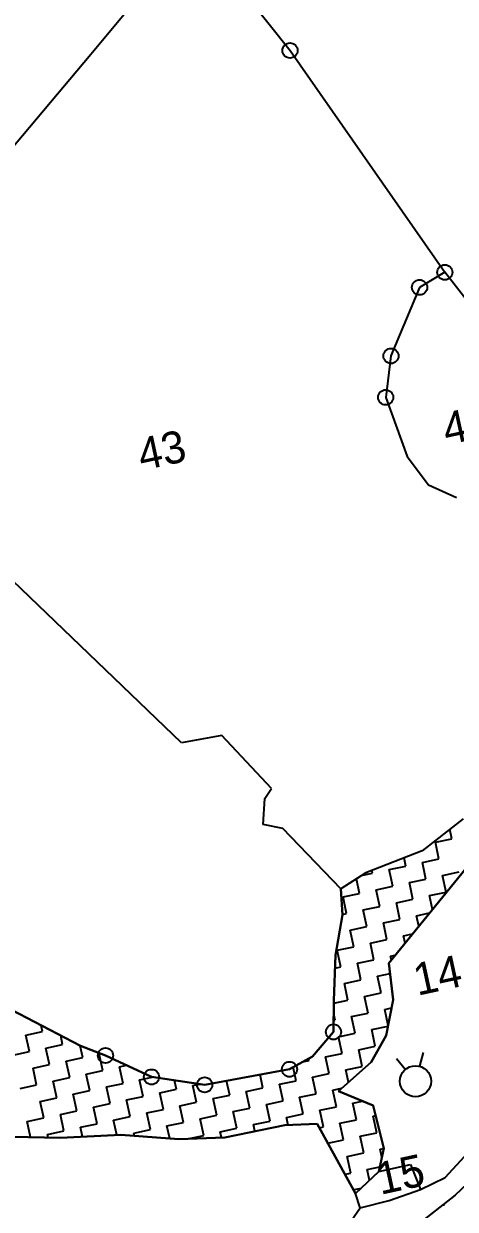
# Model space of a CAD drawing. Header units: metres. Extents: x 328584 to 331613, y 1804654 to 1807240.
# Drawn here: x 329755 to 329991, y 1805164 to 1805815 of the extents above; entities that cross this region are included whole.
import ezdxf

# ---------------------------------------------------------------- set-up
doc = ezdxf.new("R2010")
doc.units = ezdxf.units.M
for name, color, linetype in [('POLY_HATCH', 12, 'Continuous'), ('POLY_PARCEL', 6, 'Continuous'), ('POLY_WATER', 4, 'Continuous'), ('TEXT_PARCEL', 7, 'Continuous')]:
    doc.layers.add(name, color=color, linetype=linetype)
doc.styles.add('TEXT_MAP', font='', dxfattribs={"height": 0.5})
doc.styles.get('TEXT_MAP').set_extended_font_data('Kruti Dev 050')

msp = doc.modelspace()

# ---------------------------------------------------------------- linework, layer by layer
for points in [[(329959.04, 1805247.16), (329964, 1805241.16)], [(329973.69, 1805250.33), (329971.65, 1805242.82)]]:
    msp.add_lwpolyline(points)
for centre, radius in [((329900.6, 1805799.82), 4.16), ((329985.5, 1805678.21), 4.16), ((329971.66, 1805669.94), 4.16), ((329955.96, 1805632.35), 4.16), ((329953.07, 1805609.65), 4.16), ((329924.46, 1805261.68), 4.16), ((329799.4, 1805248.72), 4.16), ((329900.29, 1805241.19), 4.16), ((329824.66, 1805236.97), 4.16), ((329969.42, 1805234.61), 8.51), ((329853.8, 1805232.7), 4.16)]:
    msp.add_circle(centre, radius)
at = {"layer": 'POLY_HATCH'}
for p, q in [((329995.58, 1805378.48), (329973.11, 1805360.99)), ((329973.11, 1805360.99), (329942.17, 1805348.96)), ((329942.17, 1805348.96), (329928.52, 1805340.18)), ((329954.8, 1805299.45), (329997.15, 1805351.43)), ((329928.52, 1805340.18), (329929.4, 1805325.97)), ((329929.4, 1805325.97), (329925.54, 1805303.79)), ((329925.54, 1805303.79), (329924.64, 1805278.94)), ((329957.16, 1805279.22), (329954.8, 1805299.45)), ((329785.72, 1805253.98), (329728.63, 1805283.69)), ((329924.64, 1805278.94), (329924.46, 1805261.68)), ((329953.35, 1805259.66), (329957.16, 1805279.22)), ((329924.46, 1805261.68), (329912.87, 1805248.22)), ((329945.1, 1805245.16), (329953.35, 1805259.66)), ((329799.4, 1805248.72), (329785.72, 1805253.98)), ((329824.66, 1805236.97), (329799.4, 1805248.72)), ((329912.87, 1805248.22), (329900.29, 1805241.19)), ((329927.11, 1805229.22), (329945.1, 1805245.16)), ((329900.29, 1805241.19), (329853.8, 1805232.7)), ((329853.8, 1805232.7), (329824.66, 1805236.97)), ((329946.24, 1805221.31), (329927.11, 1805229.22)), ((329952, 1805197.8), (329946.24, 1805221.31)), ((329864.81, 1805203.84), (329897.72, 1805210.51)), ((329897.72, 1805210.51), (329915.57, 1805211.33)), ((329915.57, 1805211.33), (329936.58, 1805173.06)), ((329737.57, 1805204.38), (329774.78, 1805203.52)), ((329774.78, 1805203.52), (329807.84, 1805205.32)), ((329807.84, 1805205.32), (329839.6, 1805202.84)), ((329839.6, 1805202.84), (329864.81, 1805203.84)), ((329949.37, 1805185.19), (329952, 1805197.8)), ((329936.58, 1805173.06), (329949.37, 1805185.19)), ((330004.1, 1805184.36), (329991.13, 1805172.2)), ((329991.13, 1805172.2), (329969.26, 1805155.01))]:
    msp.add_line(p, q, dxfattribs=at)
at = {"layer": 'POLY_HATCH', "linetype": 'Continuous'}
for p, q in [((329989.4, 1805367.64), (329988.28, 1805372.8)), ((329980.3, 1805365.68), (329989.4, 1805367.64)), ((329982.27, 1805356.58), (329980.3, 1805365.68)), ((329964.09, 1805352.65), (329963.12, 1805357.11)), ((329973.18, 1805354.62), (329982.27, 1805356.58)), ((329939.71, 1805347.38), (329945.9, 1805348.72)), ((329945.9, 1805348.72), (329945.56, 1805350.28)), ((329954.99, 1805350.68), (329964.09, 1805352.65)), ((329956.96, 1805341.59), (329954.99, 1805350.68)), ((329975.15, 1805345.52), (329973.18, 1805354.62)), ((329984.24, 1805347.49), (329993.33, 1805349.46)), ((329938.78, 1805337.66), (329937.04, 1805345.66)), ((329966.05, 1805343.56), (329975.15, 1805345.52)), ((329968.02, 1805334.47), (329966.05, 1805343.56)), ((329986.21, 1805338.4), (329984.24, 1805347.49)), ((329929.68, 1805335.69), (329938.78, 1805337.66)), ((329931.65, 1805326.6), (329929.68, 1805335.69)), ((329947.87, 1805339.62), (329956.96, 1805341.59)), ((329949.84, 1805330.53), (329947.87, 1805339.62)), ((329977.11, 1805336.43), (329986.21, 1805338.4)), ((329978.75, 1805328.85), (329977.11, 1805336.43)), ((329940.74, 1805328.56), (329949.84, 1805330.53)), ((329958.93, 1805332.5), (329968.02, 1805334.47)), ((329960.9, 1805323.41), (329958.93, 1805332.5)), ((329929.39, 1805326.11), (329931.65, 1805326.6)), ((329942.71, 1805319.47), (329940.74, 1805328.56)), ((329951.8, 1805321.44), (329960.9, 1805323.41)), ((329969.99, 1805325.37), (329977.19, 1805326.93)), ((329971.23, 1805319.62), (329969.99, 1805325.37)), ((329933.62, 1805317.5), (329942.71, 1805319.47)), ((329935.58, 1805308.41), (329933.62, 1805317.5)), ((329953.77, 1805312.35), (329951.8, 1805321.44)), ((329944.68, 1805310.38), (329953.77, 1805312.35)), ((329946.64, 1805301.29), (329944.68, 1805310.38)), ((329962.86, 1805314.31), (329967.77, 1805315.38)), ((329963.71, 1805310.39), (329962.86, 1805314.31)), ((329926.49, 1805306.45), (329935.58, 1805308.41)), ((329928.46, 1805297.35), (329926.49, 1805306.45)), ((329955.74, 1805303.25), (329958.36, 1805303.82)), ((329956.19, 1805301.16), (329955.74, 1805303.25)), ((329925.28, 1805296.66), (329928.46, 1805297.35)), ((329937.55, 1805299.32), (329946.64, 1805301.29)), ((329939.52, 1805290.23), (329937.55, 1805299.32)), ((329930.43, 1805288.26), (329939.52, 1805290.23)), ((329948.61, 1805292.19), (329955.47, 1805293.68)), ((329950.58, 1805283.1), (329948.61, 1805292.19)), ((329932.39, 1805279.17), (329930.43, 1805288.26)), ((329924.63, 1805277.49), (329932.39, 1805279.17)), ((329941.49, 1805281.13), (329950.58, 1805283.1)), ((329943.45, 1805272.04), (329941.49, 1805281.13)), ((329925.27, 1805268.11), (329924.56, 1805271.37)), ((329934.36, 1805270.08), (329943.45, 1805272.04)), ((329952.55, 1805274.01), (329956.31, 1805274.82)), ((329954.44, 1805265.24), (329952.55, 1805274.01)), ((329764.79, 1805261.95), (329764.08, 1805265.24)), ((329924.52, 1805267.95), (329925.27, 1805268.11)), ((329936.33, 1805260.98), (329934.36, 1805270.08)), ((329945.42, 1805262.95), (329954.37, 1805264.89)), ((329755.7, 1805259.98), (329764.79, 1805261.95)), ((329757.67, 1805250.89), (329755.7, 1805259.98)), ((329775.85, 1805254.82), (329774.81, 1805259.66)), ((329927.23, 1805259.02), (329936.33, 1805260.98)), ((329929.2, 1805249.92), (329927.23, 1805259.02)), ((329947.39, 1805253.86), (329945.42, 1805262.95)), ((329766.76, 1805252.85), (329775.85, 1805254.82)), ((329768.73, 1805243.76), (329766.76, 1805252.85)), ((329786.91, 1805247.7), (329785.53, 1805254.08)), ((329938.29, 1805251.89), (329947.39, 1805253.86)), ((329940.26, 1805242.8), (329938.29, 1805251.89)), ((329748.58, 1805248.92), (329757.67, 1805250.89)), ((329777.82, 1805245.73), (329786.91, 1805247.7)), ((329779.79, 1805236.64), (329777.82, 1805245.73)), ((329796.01, 1805249.66), (329796.61, 1805249.79)), ((329797.97, 1805240.57), (329796.01, 1805249.66)), ((329907.53, 1805245.23), (329911.02, 1805245.99)), ((329911.02, 1805245.99), (329910.79, 1805247.05)), ((329920.11, 1805247.96), (329929.2, 1805249.92)), ((329922.08, 1805238.86), (329920.11, 1805247.96)), ((329759.64, 1805241.79), (329768.73, 1805243.76)), ((329761.6, 1805232.7), (329759.64, 1805241.79)), ((329788.88, 1805238.6), (329797.97, 1805240.57)), ((329790.85, 1805229.51), (329788.88, 1805238.6)), ((329807.06, 1805242.54), (329810.9, 1805243.37)), ((329809.03, 1805233.44), (329807.06, 1805242.54)), ((329885.71, 1805231), (329884.14, 1805238.24)), ((329903.89, 1805234.93), (329902.29, 1805242.31)), ((329912.98, 1805236.9), (329922.08, 1805238.86)), ((329931.17, 1805240.83), (329940.26, 1805242.8)), ((329932.62, 1805234.1), (329931.17, 1805240.83)), ((329752.51, 1805230.73), (329761.6, 1805232.7)), ((329770.69, 1805234.67), (329779.79, 1805236.64)), ((329772.66, 1805225.58), (329770.69, 1805234.67)), ((329799.94, 1805231.48), (329809.03, 1805233.44)), ((329801.91, 1805222.38), (329799.94, 1805231.48)), ((329818.12, 1805235.41), (329825.05, 1805236.91)), ((329820.09, 1805226.32), (329818.12, 1805235.41)), ((329838.28, 1805230.25), (329837.22, 1805235.13)), ((329847.37, 1805232.22), (329851.3, 1805233.07)), ((329849.34, 1805223.13), (329847.37, 1805232.22)), ((329867.52, 1805227.06), (329865.83, 1805234.9)), ((329894.8, 1805232.96), (329903.89, 1805234.93)), ((329896.77, 1805223.87), (329894.8, 1805232.96)), ((329914.95, 1805227.8), (329912.98, 1805236.9)), ((329763.57, 1805223.61), (329772.66, 1805225.58)), ((329781.75, 1805227.54), (329790.85, 1805229.51)), ((329783.72, 1805218.45), (329781.75, 1805227.54)), ((329811, 1805224.35), (329820.09, 1805226.32)), ((329829.18, 1805228.29), (329838.28, 1805230.25)), ((329831.15, 1805219.19), (329829.18, 1805228.29)), ((329858.43, 1805225.09), (329867.52, 1805227.06)), ((329860.4, 1805216), (329858.43, 1805225.09)), ((329876.61, 1805229.03), (329885.71, 1805231)), ((329878.58, 1805219.94), (329876.61, 1805229.03)), ((329905.86, 1805225.84), (329914.95, 1805227.8)), ((329907.83, 1805216.74), (329905.86, 1805225.84)), ((329924.04, 1805229.77), (329928.92, 1805230.83)), ((329926.01, 1805220.68), (329924.04, 1805229.77)), ((329765.54, 1805214.52), (329763.57, 1805223.61)), ((329774.63, 1805216.48), (329783.72, 1805218.45)), ((329792.81, 1805220.42), (329801.91, 1805222.38)), ((329794.78, 1805211.32), (329792.81, 1805220.42)), ((329812.97, 1805215.26), (329811, 1805224.35)), ((329822.06, 1805217.23), (329831.15, 1805219.19)), ((329840.24, 1805221.16), (329849.34, 1805223.13)), ((329842.21, 1805212.07), (329840.24, 1805221.16)), ((329869.49, 1805217.97), (329878.58, 1805219.94)), ((329887.67, 1805221.9), (329896.77, 1805223.87)), ((329889.64, 1805212.81), (329887.67, 1805221.9)), ((329916.92, 1805218.71), (329926.01, 1805220.68)), ((329918.88, 1805209.62), (329916.92, 1805218.71)), ((329935.1, 1805222.65), (329940.3, 1805223.77)), ((329937.07, 1805213.55), (329935.1, 1805222.65)), ((329756.44, 1805212.55), (329765.54, 1805214.52)), ((329758.32, 1805203.9), (329756.44, 1805212.55)), ((329776.6, 1805207.39), (329774.63, 1805216.48)), ((329803.87, 1805213.29), (329812.97, 1805215.26)), ((329805.62, 1805205.2), (329803.87, 1805213.29)), ((329824.03, 1805208.13), (329822.06, 1805217.23)), ((329833.12, 1805210.1), (329842.21, 1805212.07)), ((329851.3, 1805214.03), (329860.4, 1805216)), ((329853.27, 1805204.94), (329851.3, 1805214.03)), ((329871.46, 1805208.88), (329869.49, 1805217.97)), ((329880.55, 1805210.84), (329889.64, 1805212.81)), ((329898.73, 1805214.78), (329907.83, 1805216.74)), ((329899.64, 1805210.6), (329898.73, 1805214.78)), ((329927.98, 1805211.59), (329937.07, 1805213.55)), ((329946.16, 1805215.52), (329947.58, 1805215.83)), ((329948.13, 1805206.43), (329946.16, 1805215.52)), ((329767.5, 1805205.42), (329776.6, 1805207.39)), ((329767.88, 1805203.68), (329767.5, 1805205.42)), ((329785.69, 1805209.36), (329794.78, 1805211.32)), ((329786.81, 1805204.17), (329785.69, 1805209.36)), ((329814.93, 1805206.17), (329824.03, 1805208.13)), ((329815.24, 1805204.75), (329814.93, 1805206.17)), ((329834.6, 1805203.23), (329833.12, 1805210.1)), ((329862.36, 1805206.91), (329871.46, 1805208.88)), ((329863.04, 1805203.77), (329862.36, 1805206.91)), ((329881.34, 1805207.19), (329880.55, 1805210.84)), ((329916.76, 1805209.16), (329918.88, 1805209.62)), ((329929.94, 1805202.49), (329927.98, 1805211.59)), ((329939.04, 1805204.46), (329948.13, 1805206.43)), ((329844.43, 1805203.03), (329853.27, 1805204.94)), ((329921.43, 1805200.65), (329929.94, 1805202.49)), ((329941, 1805195.37), (329939.04, 1805204.46)), ((329931.91, 1805193.4), (329941, 1805195.37)), ((329933.88, 1805184.31), (329931.91, 1805193.4)), ((329950.1, 1805197.33), (329951.98, 1805197.74)), ((329951.01, 1805193.09), (329950.1, 1805197.33)), ((329942.97, 1805186.28), (329949.91, 1805187.78)), ((329944.26, 1805180.34), (329942.97, 1805186.28)), ((329930.77, 1805183.64), (329933.88, 1805184.31)), ((329935.85, 1805175.22), (329939.75, 1805176.06)), ((329936.14, 1805173.86), (329935.85, 1805175.22)), ((329984, 1805166.6), (329985.24, 1805166.87)), ((329985.24, 1805166.87), (329985.11, 1805167.47))]:
    msp.add_line(p, q, dxfattribs=at)
at = {"layer": 'POLY_PARCEL'}
for p, q in [((329791.28, 1805797.92), (329848.07, 1805865.96)), ((329848.07, 1805865.96), (329900.6, 1805799.82)), ((329679.06, 1805664.41), (329791.28, 1805797.92)), ((329900.6, 1805799.82), (329985.5, 1805678.21)), ((329985.5, 1805678.21), (329971.66, 1805669.94)), ((330044.38, 1805602.2), (329985.5, 1805678.21)), ((329971.66, 1805669.94), (329955.96, 1805632.35)), ((329955.96, 1805632.35), (329953.07, 1805609.65)), ((329953.07, 1805609.65), (329964.87, 1805577.14)), ((329841.11, 1805420.12), (329645.64, 1805607.76)), ((329964.87, 1805577.14), (329976.48, 1805561.72)), ((329976.48, 1805561.72), (329991.87, 1805554.66)), ((329863.16, 1805424.17), (329841.11, 1805420.12)), ((329890.44, 1805395.25), (329863.16, 1805424.17)), ((329886.82, 1805389.64), (329890.44, 1805395.25)), ((329885.96, 1805375.35), (329886.82, 1805389.64)), ((329896.61, 1805373.14), (329885.96, 1805375.35)), ((329995.58, 1805378.48), (329973.11, 1805360.99)), ((329928.52, 1805340.18), (329896.61, 1805373.14)), ((329973.11, 1805360.99), (329942.17, 1805348.96)), ((329942.17, 1805348.96), (329928.52, 1805340.18)), ((329997.15, 1805351.43), (329954.8, 1805299.45)), ((329929.4, 1805325.97), (329928.52, 1805340.18)), ((329925.54, 1805303.79), (329929.4, 1805325.97)), ((329924.64, 1805278.94), (329925.54, 1805303.79)), ((329954.8, 1805299.45), (329957.16, 1805279.22)), ((329728.63, 1805283.69), (329785.72, 1805253.98)), ((329924.46, 1805261.68), (329924.64, 1805278.94)), ((329957.16, 1805279.22), (329953.35, 1805259.66)), ((329912.87, 1805248.22), (329924.46, 1805261.68)), ((329953.35, 1805259.66), (329945.1, 1805245.16)), ((329785.72, 1805253.98), (329799.4, 1805248.72)), ((329799.4, 1805248.72), (329824.66, 1805236.97)), ((329900.29, 1805241.19), (329912.87, 1805248.22)), ((329945.1, 1805245.16), (329927.11, 1805229.22)), ((329853.8, 1805232.7), (329900.29, 1805241.19)), ((329824.66, 1805236.97), (329853.8, 1805232.7)), ((329927.11, 1805229.22), (329946.24, 1805221.31)), ((329946.24, 1805221.31), (329952, 1805197.8)), ((329897.72, 1805210.51), (329864.81, 1805203.84)), ((329915.57, 1805211.33), (329897.72, 1805210.51)), ((329936.58, 1805173.06), (329915.57, 1805211.33)), ((329774.78, 1805203.52), (329737.57, 1805204.38)), ((329807.84, 1805205.32), (329774.78, 1805203.52)), ((329839.6, 1805202.84), (329807.84, 1805205.32)), ((329864.81, 1805203.84), (329839.6, 1805202.84)), ((329952, 1805197.8), (329949.37, 1805185.19)), ((329949.37, 1805185.19), (329966.7, 1805188.94)), ((329966.7, 1805188.94), (329972.2, 1805175.27)), ((329949.37, 1805185.19), (329936.58, 1805173.06)), ((329939.14, 1805165.13), (329936.58, 1805173.06))]:
    msp.add_line(p, q, dxfattribs=at)
at = {"layer": 'POLY_WATER'}
for p, q in [((329985.73, 1805181.77), (330002.62, 1805200.35)), ((329972.2, 1805175.27), (329985.73, 1805181.77)), ((330004.1, 1805184.36), (329991.13, 1805172.2)), ((329955, 1805169.16), (329972.2, 1805175.27)), ((329939.14, 1805165.13), (329955, 1805169.16)), ((329991.13, 1805172.2), (329969.26, 1805155.01)), ((329927.26, 1805148.24), (329939.14, 1805165.13))]:
    msp.add_line(p, q, dxfattribs=at)

# ---------------------------------------------------------------- texts
at = {"layer": 'TEXT_PARCEL', "style": 'TEXT_MAP'}
for s, p in [('44', (329986.46, 1805583.4)), ('43', (329819.25, 1805569.4)), ('14', (329970.48, 1805281.46)), ('15', (329950.15, 1805172.3))]:
    msp.add_text(s, height=17.58, rotation=12.20696, dxfattribs=at).set_placement(p)

doc.saveas('drawing.dxf')
